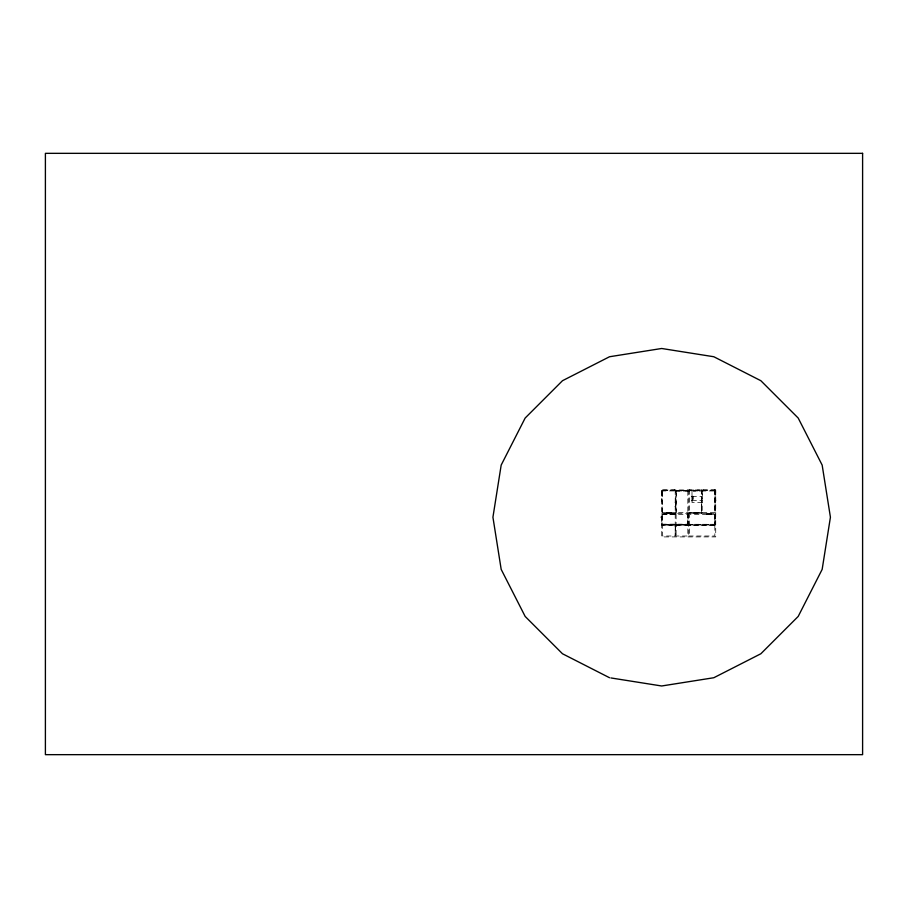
<?xml version="1.0" encoding="UTF-8"?>
<svg xmlns="http://www.w3.org/2000/svg" width="908" height="908" viewBox="0 0 908 908"><rect width="100%" height="100%" fill="white"/><g stroke="black" fill="none" stroke-linecap="round" stroke-linejoin="round"><path stroke-width="0.68" stroke-dasharray="4.54 3.41" d="M676.108 491.41L676.789 490.717L691.998 490.717M688.491 513.939L689.172 513.247L701.248 513.247L702.225 512.135M688.491 523.848L687.379 524.972L663.044 524.972L662.011 524.268L662.375 513.939L675.609 513.281L675.665 491.387L676.778 490.275M676.108 490.944L675.961 513.587L663.067 514.155C661.16 514.541 661.035 523.995 663.067 524.518L687.708 524.427L688.196 513.361L701.509 512.657L701.77 502.499M691.919 496.279L693.303 496.245L693.383 500.819L691.998 500.853L691.919 496.279L692.6 496.279L692.6 500.853L691.919 500.853M662.749 490.218L701.543 490.275M714.834 490.275L702.452 490.275L702.225 501.307M661.705 490.502L661.705 501.307M702.225 490.502L714.834 490.502M715.731 490.502L715.731 501.307M662.829 490.717L675.438 490.297M702.452 490.717L714.834 490.717M661.478 490.944L715.958 490.944M675.212 491.035L701.464 491.035L701.464 513.474M701.328 491.852L702.452 491.852M691.919 496.506L701.464 496.506M691.919 500.626L701.464 500.626M661.478 500.864L662.602 500.864M701.328 500.864L702.452 500.864M714.834 500.864L715.958 500.864M675.098 502.135L675.779 502.135M675.098 502.362L675.779 502.362M702.225 502.499L691.998 502.499L691.998 490.048M675.098 506.482L675.779 506.482M675.098 506.709L675.779 506.709M702.225 512.487L687.731 512.487L687.731 525.187M662.602 512.577L714.834 512.577L714.834 489.821M666.472 512.793L671.046 512.793M666.699 512.929L670.819 512.929M666.699 513.134L670.819 513.134M661.705 513.474L715.731 513.474M707.071 513.826L711.191 513.826M707.071 514.019L711.191 514.019M706.844 514.166L711.418 514.166M662.602 514.382L687.821 514.382L687.821 536.004L662.602 536.004L662.602 489.821M661.705 514.461L676.426 514.461L676.426 490.048M661.705 524.211L688.718 524.211M662.602 524.291L715.731 524.291M688.718 524.518L714.834 524.518M688.718 524.972L714.834 524.972M661.705 525.187L715.731 525.187M675.212 525.641L675.212 535.561M674.985 526.095L676.108 526.095M674.985 535.107L676.108 535.107M688.718 536.004L714.834 536.004L714.834 514.382L689.615 514.382L689.615 536.004M715.504 490.048L715.504 525.187M715.277 490.048L702.678 490.048M715.05 490.944L715.05 524.291M714.607 490.048L714.607 525.187M714.38 525.187L690.023 525.187M713.926 524.291L713.926 525.414M711.418 513.474L711.418 514.382M711.191 513.474L711.191 514.166M707.071 513.474L707.071 514.166M706.844 513.474L706.844 514.382M703.121 489.821L703.121 490.944M702.225 490.048L702.225 513.474M701.77 490.048L689.172 490.048M701.328 489.821L701.328 512.577M692.464 496.506L692.464 500.626M692.259 496.506L692.259 500.626M690.523 524.291L690.523 525.414M689.615 489.821L689.615 512.577M688.718 490.048L688.718 536.912M688.491 513.474L688.491 525.187M687.821 490.944L687.821 512.577M687.617 490.048L687.617 490.944M687.367 525.187L663.101 525.187M686.913 524.291L686.913 525.414M676.108 514.382L676.108 536.004M675.438 502.362L675.438 506.482M675.438 513.474L675.438 514.461M675.438 526.095L675.438 535.107M675.212 490.048L675.212 536.912M674.758 490.048L662.159 490.048M674.315 489.821L674.315 490.944M671.046 512.577L671.046 513.474L666.472 513.395L666.472 512.577M670.819 512.793L670.819 513.474M666.699 512.793L666.699 513.474M663.51 524.291L663.51 525.414M662.919 490.048L662.919 490.944M662.159 490.944L662.159 513.474M660.752 516.992C661.921 520.647 663.6 514.405 660.752 516.992M715.731 490.048L661.705 490.048L661.705 536.912L715.731 536.912L715.731 490.048"/><path stroke-width="1.36" d="M610.902 677.947L661.671 685.983L713.824 677.731L760.859 653.76L798.2 616.43L822.16 569.384L830.423 517.231L822.16 465.089L798.2 418.043L760.859 380.713L713.824 356.742L661.671 348.49L609.529 356.742L562.483 380.713L525.153 418.043L501.182 465.089L492.93 517.231L501.182 569.384L525.153 616.43L562.483 653.76L609.529 677.731M862.6 153.338L45.4 153.338L45.4 754.661L862.6 754.661L862.6 153.338"/></g></svg>
